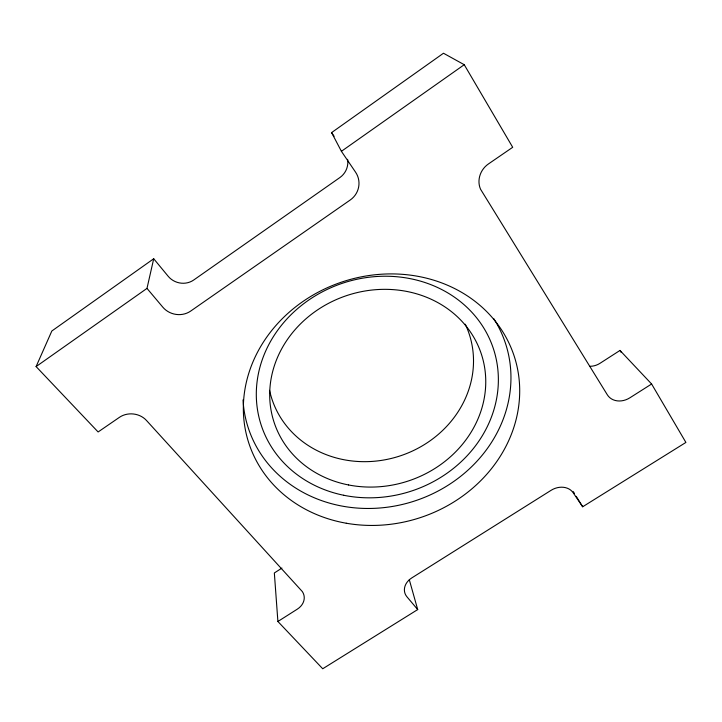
<?xml version="1.0" encoding="UTF-8"?>
<svg xmlns="http://www.w3.org/2000/svg" width="722" height="722" viewBox="0 0 722 722"><rect width="100%" height="100%" fill="white"/><g stroke="black" fill="none" stroke-linecap="round" stroke-linejoin="round"><path stroke-width="1.08" d="M409.311 579.748L417.704 609.576L322.725 668.762L277.898 621.489L297.302 609.16A16.687 13.465 -9 0 0 302.347 591.589L146.404 420.385A19.061 16.425 6.3 0 0 119.482 417.298L98.12 431.964L36.1 366.577L146.99 288.394L153.714 258.747L168.181 276.282A18.375 17.102 16.5 0 0 193.731 280.001L339.9 177.54A18.492 18.276 -66.9 0 0 347.607 159.318M36.1 366.577L51.831 331.01L153.714 258.747M146.99 288.394L162.829 307.193A20.026 18.438 12.9 0 0 190.698 311.065L350.251 199.985A20.144 19.828 -45.2 0 0 355.603 172.233L341.407 151.313L331.597 132.595L443.479 53.238L464.237 64.709L512.701 147.288L488.433 163.948A20.225 18.501 -52 0 0 480.536 189.2L607.319 394.79A17.824 14.783 -35.6 0 0 629.9 397.795L651.614 384.005L685.9 442.433L582.672 506.763L573.124 492.693A16.741 13.583 -26.9 0 0 551.13 490.292L411.811 577.898A16.281 13.077 -17 0 0 406.928 596.787L417.704 609.576M341.407 151.313L464.237 64.709M281.923 568.088L274.342 572.97L277.898 621.489M651.614 384.005L619.99 350.441L599.991 363.31A16.48 13.989 -36.7 0 1 590.136 366.271M331.597 132.595L334.087 136.278M573.286 491.619L574.459 493.505M576.219 496.348L582.672 506.763M619.99 350.441L621.119 352.345M493.622 318.465A135.375 121.296 -18.3 0 1 414.238 501.122A135.375 121.296 -18.3 0 1 243.016 399.898M465.266 324.196A103.86 94.086 -18.3 0 1 400.836 455.672A103.86 94.086 -18.3 0 1 269.568 390.349M346.289 523.233A139.626 124.157 -18.3 0 0 514.849 358.22A139.626 124.157 -18.3 0 0 283.421 317.572A139.626 124.157 -18.3 0 0 346.289 523.233M343.681 495.256A122.235 109.482 -18.3 0 0 494.85 353.491A122.235 109.482 -18.3 0 0 293.484 312.337A122.235 109.482 -18.3 0 0 343.681 495.256M348.591 484.967A109.103 97.687 -18.3 0 0 482.386 357.444A109.103 97.687 -18.3 0 0 302.211 322.211A109.103 97.687 -18.3 0 0 348.591 484.967"/></g></svg>
